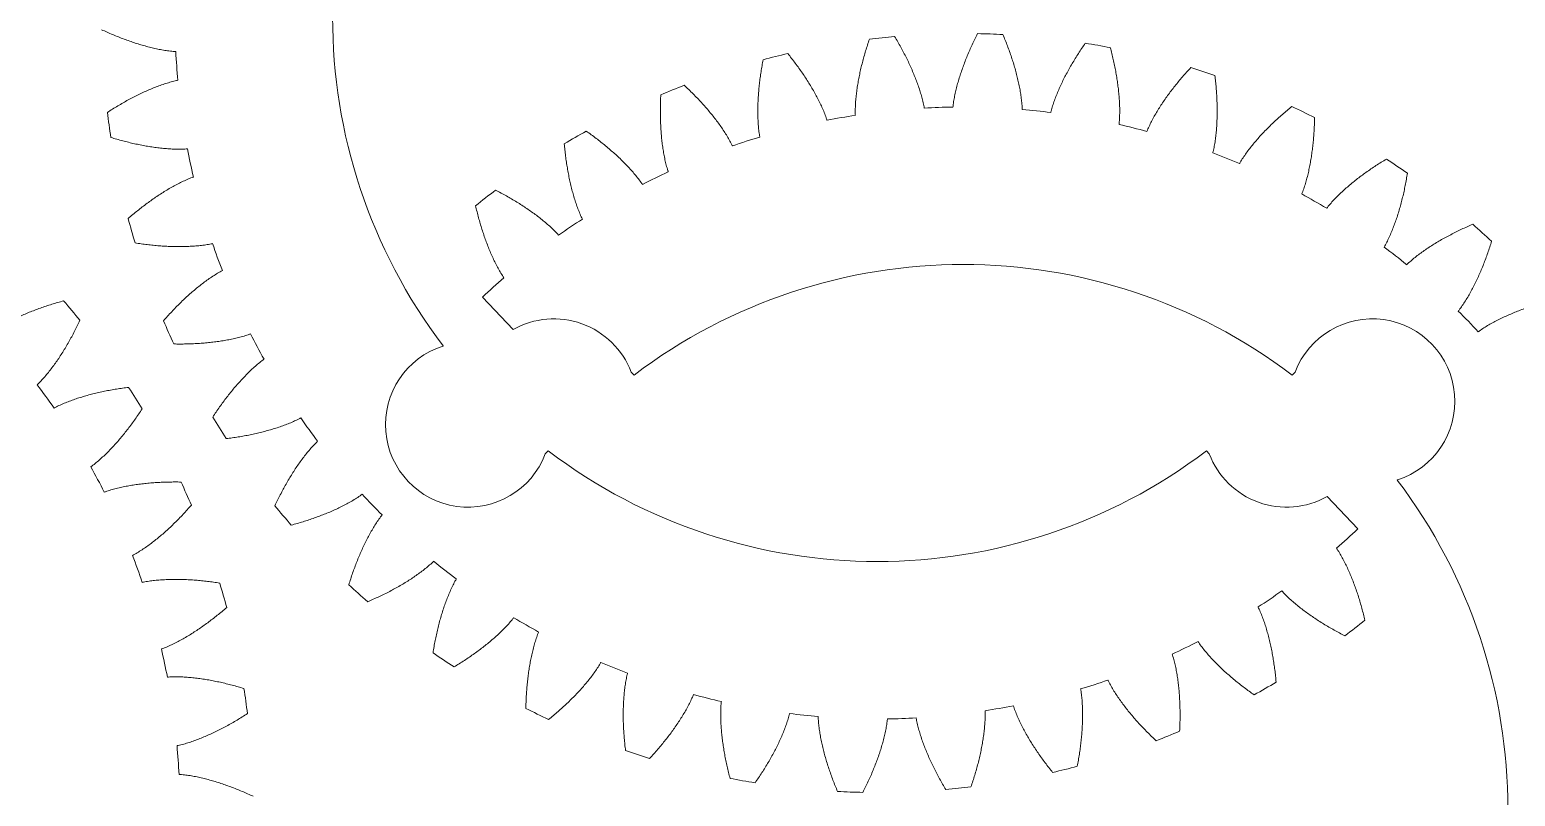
# Model space of a CAD drawing. Header units: millimetres. Extents: x 25 to 635, y 25 to 330.
# Drawn here: x 387.5 to 477.5, y 130.5 to 176.9 of the extents above; entities that cross this region are included whole.
import ezdxf

# ---------------------------------------------------------------- set-up
doc = ezdxf.new("R2010")
doc.units = ezdxf.units.MM
doc.header["$MEASUREMENT"] = 0
doc.layers.add('Single Set', color=7, linetype='Continuous', lineweight=0)

msp = doc.modelspace()

# ---------------------------------------------------------------- linework, layer by layer
at = {"layer": 'Single Set', "color": 1}
for p, q in [((414.962, 160.73), (416.816, 158.755)), ((412.568, 157.757), (412.576, 157.765)), ((423.96, 156.178), (424.14, 155.998)), ((464.01, 155.998), (464.19, 156.178)), ((418.94, 151.401), (418.76, 151.221)), ((458.99, 151.221), (458.81, 151.401)), ((470.382, 149.643), (470.374, 149.634)), ((467.988, 146.67), (466.134, 148.645))]:
    msp.add_line(p, q, dxfattribs=at)
for centre, radius, start, end in [((438.875, 177.7), 33, 142.83748, 217.16252), ((444.075, 129.7), 47, 95.0628, 96.9372), ((444.075, 129.7), 47, 87.0628, 88.9372), ((438.875, 177.7), 42.549, 182.82626, 185.17374), ((444.075, 129.7), 47, 79.0628, 80.9372), ((444.075, 129.7), 47, 103.0628, 104.9372), ((444.075, 129.7), 47, 71.0628, 72.9372), ((444.075, 129.7), 47, 111.0628, 112.9372), ((438.875, 177.7), 47, 187.0628, 188.9372), ((444.075, 129.7), 42.549, 90.82626, 93.17374), ((444.075, 129.7), 42.549, 82.82626, 85.17374), ((444.075, 129.7), 47, 63.0628, 64.9372), ((444.075, 129.7), 42.549, 98.82626, 101.17374), ((444.075, 129.7), 42.549, 74.82626, 77.17374), ((444.075, 129.7), 47, 119.0628, 120.9372), ((444.075, 129.7), 42.549, 106.82626, 109.17374), ((438.875, 177.7), 42.549, 190.82626, 193.17374), ((444.075, 129.7), 42.549, 66.82626, 69.17374), ((444.075, 129.7), 42.549, 114.82626, 117.17374), ((444.075, 129.7), 47, 55.0628, 56.9372), ((444.075, 129.7), 47, 127.0628, 128.9372), ((444.075, 129.7), 42.549, 58.82626, 61.17374), ((438.875, 177.7), 47, 195.0628, 196.9372), ((444.075, 129.7), 42.549, 122.82626, 125.17374), ((444.075, 129.7), 47, 47.0628, 48.9372), ((438.875, 177.7), 42.549, 198.82626, 201.17374), ((444.075, 129.7), 42.549, 50.82626, 53.17374), ((444.075, 129.7), 33, 52.83748, 127.16252), ((444.075, 129.7), 42.549, 130.82626, 133.17374), ((354.075, 129.7), 47, 39.0628, 40.9372), ((419.285, 154.407), 5, 20.74948, 119.59192), ((468.865, 154.407), 5, 287.65312, 159.25052), ((444.075, 129.7), 42.549, 42.82626, 45.17374), ((438.875, 177.7), 47, 203.0628, 204.9372), ((438.875, 177.7), 42.549, 206.82626, 209.17374), ((414.085, 152.993), 5, 107.65312, 339.25052), ((354.075, 129.7), 42.549, 34.82626, 37.17374), ((354.075, 129.7), 47, 31.0628, 32.9372), ((438.875, 177.7), 47, 211.0628, 212.9372), ((438.875, 177.7), 42.549, 214.82626, 217.17374), ((438.875, 177.7), 33, 232.83748, 307.16252), ((463.665, 152.993), 5, 200.74948, 299.59192), ((354.075, 129.7), 42.549, 26.82626, 29.17374), ((354.075, 129.7), 47, 23.0628, 24.9372), ((444.075, 129.7), 33, 322.83748, 37.16252), ((438.875, 177.7), 42.549, 222.82626, 225.17374), ((438.875, 177.7), 47, 219.0628, 220.9372), ((438.875, 177.7), 42.549, 310.82626, 313.17374), ((354.075, 129.7), 42.549, 18.82626, 21.17374), ((438.875, 177.7), 42.549, 230.82626, 233.17374), ((354.075, 129.7), 47, 15.0628, 16.9372), ((438.875, 177.7), 47, 227.0628, 228.9372), ((438.875, 177.7), 42.549, 302.82626, 305.17374), ((438.875, 177.7), 42.549, 238.82626, 241.17374), ((438.875, 177.7), 47, 307.0628, 308.9372), ((438.875, 177.7), 42.549, 294.82626, 297.17374), ((354.075, 129.7), 42.549, 10.82626, 13.17374), ((438.875, 177.7), 47, 235.0628, 236.9372), ((438.875, 177.7), 42.549, 246.82626, 249.17374), ((354.075, 129.7), 47, 7.0628, 8.9372), ((438.875, 177.7), 42.549, 286.82626, 289.17374), ((438.875, 177.7), 47, 299.0628, 300.9372), ((438.875, 177.7), 42.549, 254.82626, 257.17374), ((438.875, 177.7), 42.549, 278.82626, 281.17374), ((438.875, 177.7), 47, 243.0628, 244.9372), ((438.875, 177.7), 42.549, 262.82626, 265.17374), ((438.875, 177.7), 42.549, 270.82626, 273.17374), ((438.875, 177.7), 47, 291.0628, 292.9372), ((354.075, 129.7), 42.549, 2.82626, 5.17374), ((438.875, 177.7), 47, 251.0628, 252.9372), ((438.875, 177.7), 47, 259.0628, 260.9372), ((438.875, 177.7), 47, 283.0628, 284.9372), ((438.875, 177.7), 47, 267.0628, 268.9372), ((438.875, 177.7), 47, 275.0628, 276.9372)]:
    msp.add_arc(centre, radius, start, end, dxfattribs=at)
for points, knots in [([(391.881, 176.931), (391.994, 176.879), (392.219, 176.776), (392.559, 176.63), (392.9, 176.491), (393.24, 176.359), (393.581, 176.236), (393.922, 176.122), (394.262, 176.016), (394.603, 175.919), (394.944, 175.832), (395.284, 175.756), (395.624, 175.691), (395.964, 175.64), (396.215, 175.611), (396.353, 175.603), (396.378, 175.602)], [0, 0, 0, 0, 0.037289, 0.0743099, 0.1110627, 0.1475473, 0.1837637, 0.219712, 0.2553921, 0.290804, 0.3259477, 0.360823, 0.3954298, 0.4297679, 0.4638364, 0.471245, 0.471245, 0.471245, 0.471245]), ([(441.719, 172.184), (441.715, 172.208), (441.694, 172.345), (441.638, 172.592), (441.552, 172.924), (441.452, 173.255), (441.34, 173.586), (441.218, 173.915), (441.086, 174.244), (440.946, 174.572), (440.796, 174.899), (440.638, 175.225), (440.472, 175.55), (440.298, 175.874), (440.117, 176.196), (439.991, 176.41), (439.927, 176.517)], [0, 0, 0, 0, 0.0074086, 0.041477, 0.0758152, 0.110422, 0.1452973, 0.180441, 0.2158529, 0.251533, 0.2874812, 0.3236977, 0.3601823, 0.3969351, 0.433956, 0.471245, 0.471245, 0.471245, 0.471245]), ([(444.947, 176.692), (444.891, 176.581), (444.78, 176.359), (444.622, 176.025), (444.471, 175.689), (444.328, 175.354), (444.193, 175.018), (444.067, 174.681), (443.949, 174.344), (443.841, 174.007), (443.742, 173.67), (443.654, 173.332), (443.577, 172.995), (443.514, 172.657), (443.476, 172.407), (443.464, 172.269), (443.461, 172.245)], [0, 0, 0, 0, 0.037289, 0.0743099, 0.1110627, 0.1475473, 0.1837637, 0.219712, 0.2553921, 0.290804, 0.3259477, 0.360823, 0.3954298, 0.4297679, 0.4638364, 0.471245, 0.471245, 0.471245, 0.471245]), ([(447.655, 172.098), (447.654, 172.123), (447.652, 172.261), (447.631, 172.513), (447.592, 172.854), (447.539, 173.196), (447.475, 173.539), (447.4, 173.883), (447.315, 174.227), (447.221, 174.571), (447.118, 174.915), (447.007, 175.26), (446.888, 175.605), (446.761, 175.95), (446.627, 176.295), (446.531, 176.523), (446.483, 176.638)], [0, 0, 0, 0, 0.0074086, 0.041477, 0.0758152, 0.110422, 0.1452973, 0.180441, 0.2158529, 0.251533, 0.2874812, 0.3236977, 0.3601823, 0.3969351, 0.433956, 0.471245, 0.471245, 0.471245, 0.471245]), ([(438.398, 176.356), (438.359, 176.238), (438.279, 176.003), (438.169, 175.65), (438.067, 175.297), (437.972, 174.945), (437.885, 174.593), (437.807, 174.242), (437.737, 173.892), (437.676, 173.543), (437.626, 173.195), (437.585, 172.849), (437.556, 172.504), (437.541, 172.161), (437.538, 171.908), (437.545, 171.77), (437.546, 171.745)], [0, 0, 0, 0, 0.037289, 0.0743099, 0.1110627, 0.1475473, 0.1837637, 0.219712, 0.2553921, 0.290804, 0.3259477, 0.360823, 0.3954298, 0.4297679, 0.4638364, 0.471245, 0.471245, 0.471245, 0.471245]), ([(451.478, 176.113), (451.408, 176.011), (451.267, 175.807), (451.064, 175.498), (450.868, 175.187), (450.679, 174.874), (450.499, 174.56), (450.327, 174.244), (450.163, 173.927), (450.009, 173.608), (449.864, 173.288), (449.73, 172.966), (449.607, 172.643), (449.498, 172.317), (449.425, 172.075), (449.394, 171.94), (449.388, 171.916)], [0, 0, 0, 0, 0.037289, 0.0743099, 0.1110627, 0.1475473, 0.1837637, 0.219712, 0.2553921, 0.290804, 0.3259477, 0.360823, 0.3954298, 0.4297679, 0.4638364, 0.471245, 0.471245, 0.471245, 0.471245]), ([(453.521, 171.187), (453.524, 171.212), (453.54, 171.349), (453.555, 171.602), (453.564, 171.945), (453.559, 172.291), (453.543, 172.64), (453.516, 172.99), (453.48, 173.342), (453.435, 173.696), (453.382, 174.052), (453.32, 174.409), (453.249, 174.767), (453.172, 175.126), (453.086, 175.486), (453.024, 175.726), (452.992, 175.846)], [0, 0, 0, 0, 0.0074086, 0.041477, 0.0758152, 0.110422, 0.1452973, 0.180441, 0.2158529, 0.251533, 0.2874812, 0.3236977, 0.3601823, 0.3969351, 0.433956, 0.471245, 0.471245, 0.471245, 0.471245]), ([(431.96, 175.112), (431.937, 174.99), (431.892, 174.746), (431.832, 174.381), (431.779, 174.017), (431.734, 173.655), (431.697, 173.295), (431.668, 172.936), (431.648, 172.58), (431.637, 172.226), (431.635, 171.874), (431.643, 171.526), (431.662, 171.18), (431.695, 170.838), (431.727, 170.587), (431.754, 170.452), (431.758, 170.427)], [0, 0, 0, 0, 0.037289, 0.0743099, 0.1110627, 0.1475473, 0.1837637, 0.219712, 0.2553921, 0.290804, 0.3259477, 0.360823, 0.3954298, 0.4297679, 0.4638364, 0.471245, 0.471245, 0.471245, 0.471245]), ([(435.83, 171.443), (435.822, 171.466), (435.782, 171.598), (435.693, 171.835), (435.561, 172.152), (435.415, 172.466), (435.259, 172.778), (435.092, 173.088), (434.916, 173.395), (434.731, 173.7), (434.537, 174.003), (434.336, 174.303), (434.126, 174.602), (433.909, 174.899), (433.684, 175.193), (433.53, 175.387), (433.452, 175.484)], [0, 0, 0, 0, 0.0074086, 0.041477, 0.0758152, 0.110422, 0.1452973, 0.180441, 0.2158529, 0.251533, 0.2874812, 0.3236977, 0.3601823, 0.3969351, 0.433956, 0.471245, 0.471245, 0.471245, 0.471245]), ([(457.866, 174.631), (457.781, 174.54), (457.614, 174.357), (457.369, 174.079), (457.132, 173.799), (456.902, 173.515), (456.68, 173.229), (456.465, 172.941), (456.259, 172.649), (456.062, 172.355), (455.874, 172.058), (455.697, 171.758), (455.53, 171.455), (455.376, 171.148), (455.271, 170.918), (455.221, 170.789), (455.212, 170.766)], [0, 0, 0, 0, 0.037289, 0.0743099, 0.1110627, 0.1475473, 0.1837637, 0.219712, 0.2553921, 0.290804, 0.3259477, 0.360823, 0.3954298, 0.4297679, 0.4638364, 0.471245, 0.471245, 0.471245, 0.471245]), ([(396.499, 173.863), (396.475, 173.858), (396.339, 173.832), (396.094, 173.768), (395.765, 173.67), (395.438, 173.558), (395.111, 173.435), (394.786, 173.302), (394.462, 173.159), (394.139, 173.006), (393.818, 172.845), (393.498, 172.676), (393.179, 172.499), (392.861, 172.314), (392.545, 172.122), (392.336, 171.988), (392.232, 171.921)], [0, 0, 0, 0, 0.0074086, 0.041477, 0.0758152, 0.110422, 0.1452973, 0.180441, 0.2158529, 0.251533, 0.2874812, 0.3236977, 0.3601823, 0.3969351, 0.433956, 0.471245, 0.471245, 0.471245, 0.471245]), ([(459.203, 169.469), (459.209, 169.493), (459.245, 169.626), (459.294, 169.875), (459.351, 170.213), (459.394, 170.557), (459.427, 170.904), (459.449, 171.255), (459.463, 171.609), (459.467, 171.965), (459.464, 172.325), (459.452, 172.687), (459.432, 173.051), (459.405, 173.418), (459.371, 173.787), (459.342, 174.033), (459.328, 174.156)], [0, 0, 0, 0, 0.0074086, 0.041477, 0.0758152, 0.110422, 0.1452973, 0.180441, 0.2158529, 0.251533, 0.2874812, 0.3236977, 0.3601823, 0.3969351, 0.433956, 0.471245, 0.471245, 0.471245, 0.471245]), ([(425.758, 172.984), (425.752, 172.86), (425.741, 172.612), (425.733, 172.242), (425.731, 171.874), (425.737, 171.51), (425.751, 171.148), (425.772, 170.789), (425.801, 170.433), (425.839, 170.081), (425.886, 169.733), (425.943, 169.389), (426.01, 169.049), (426.09, 168.715), (426.157, 168.471), (426.202, 168.34), (426.21, 168.317)], [0, 0, 0, 0, 0.037289, 0.0743099, 0.1110627, 0.1475473, 0.1837637, 0.219712, 0.2553921, 0.290804, 0.3259477, 0.360823, 0.3954298, 0.4297679, 0.4638364, 0.471245, 0.471245, 0.471245, 0.471245]), ([(430.1, 169.889), (430.09, 169.911), (430.031, 170.036), (429.91, 170.258), (429.735, 170.554), (429.548, 170.845), (429.35, 171.132), (429.141, 171.415), (428.924, 171.695), (428.698, 171.971), (428.464, 172.244), (428.223, 172.514), (427.974, 172.78), (427.717, 173.044), (427.454, 173.304), (427.274, 173.474), (427.184, 173.56)], [0, 0, 0, 0, 0.0074086, 0.041477, 0.0758152, 0.110422, 0.1452973, 0.180441, 0.2158529, 0.251533, 0.2874812, 0.3236977, 0.3601823, 0.3969351, 0.433956, 0.471245, 0.471245, 0.471245, 0.471245]), ([(463.985, 172.275), (463.889, 172.196), (463.697, 172.039), (463.416, 171.797), (463.142, 171.552), (462.875, 171.304), (462.615, 171.052), (462.363, 170.796), (462.118, 170.536), (461.882, 170.272), (461.655, 170.004), (461.437, 169.731), (461.229, 169.454), (461.035, 169.171), (460.898, 168.959), (460.831, 168.838), (460.819, 168.816)], [0, 0, 0, 0, 0.037289, 0.0743099, 0.1110627, 0.1475473, 0.1837637, 0.219712, 0.2553921, 0.290804, 0.3259477, 0.360823, 0.3954298, 0.4297679, 0.4638364, 0.471245, 0.471245, 0.471245, 0.471245]), ([(464.59, 166.977), (464.6, 166.999), (464.654, 167.127), (464.738, 167.365), (464.841, 167.693), (464.931, 168.027), (465.012, 168.366), (465.083, 168.711), (465.145, 169.059), (465.2, 169.412), (465.246, 169.768), (465.285, 170.129), (465.316, 170.492), (465.34, 170.859), (465.358, 171.229), (465.364, 171.476), (465.367, 171.601)], [0, 0, 0, 0, 0.0074086, 0.041477, 0.0758152, 0.110422, 0.1452973, 0.180441, 0.2158529, 0.251533, 0.2874812, 0.3236977, 0.3601823, 0.3969351, 0.433956, 0.471245, 0.471245, 0.471245, 0.471245]), ([(392.446, 170.398), (392.565, 170.363), (392.802, 170.292), (393.159, 170.194), (393.515, 170.104), (393.871, 170.021), (394.225, 169.947), (394.579, 169.881), (394.931, 169.823), (395.282, 169.775), (395.631, 169.737), (395.979, 169.708), (396.325, 169.691), (396.668, 169.688), (396.921, 169.694), (397.059, 169.706), (397.083, 169.708)], [0, 0, 0, 0, 0.037289, 0.0743099, 0.1110627, 0.1475473, 0.1837637, 0.219712, 0.2553921, 0.290804, 0.3259477, 0.360823, 0.3954298, 0.4297679, 0.4638364, 0.471245, 0.471245, 0.471245, 0.471245]), ([(424.643, 167.553), (424.63, 167.573), (424.554, 167.689), (424.403, 167.892), (424.189, 168.161), (423.963, 168.423), (423.727, 168.679), (423.481, 168.931), (423.227, 169.178), (422.965, 169.42), (422.695, 169.658), (422.418, 169.891), (422.135, 170.12), (421.844, 170.345), (421.547, 170.567), (421.345, 170.71), (421.244, 170.782)], [0, 0, 0, 0, 0.0074086, 0.041477, 0.0758152, 0.110422, 0.1452973, 0.180441, 0.2158529, 0.251533, 0.2874812, 0.3236977, 0.3601823, 0.3969351, 0.433956, 0.471245, 0.471245, 0.471245, 0.471245]), ([(419.912, 170.013), (419.924, 169.89), (419.947, 169.643), (419.99, 169.275), (420.04, 168.911), (420.097, 168.551), (420.16, 168.194), (420.232, 167.842), (420.31, 167.494), (420.397, 167.15), (420.492, 166.812), (420.596, 166.479), (420.71, 166.152), (420.835, 165.832), (420.935, 165.6), (420.998, 165.477), (421.009, 165.455)], [0, 0, 0, 0, 0.037289, 0.0743099, 0.1110627, 0.1475473, 0.1837637, 0.219712, 0.2553921, 0.290804, 0.3259477, 0.360823, 0.3954298, 0.4297679, 0.4638364, 0.471245, 0.471245, 0.471245, 0.471245]), ([(469.716, 169.089), (469.61, 169.025), (469.399, 168.896), (469.087, 168.696), (468.781, 168.491), (468.482, 168.282), (468.19, 168.069), (467.904, 167.85), (467.626, 167.627), (467.355, 167.399), (467.093, 167.165), (466.839, 166.925), (466.595, 166.68), (466.363, 166.427), (466.198, 166.235), (466.115, 166.125), (466.1, 166.105)], [0, 0, 0, 0, 0.037289, 0.0743099, 0.1110627, 0.1475473, 0.1837637, 0.219712, 0.2553921, 0.290804, 0.3259477, 0.360823, 0.3954298, 0.4297679, 0.4638364, 0.471245, 0.471245, 0.471245, 0.471245]), ([(397.446, 168.003), (397.422, 167.995), (397.291, 167.95), (397.058, 167.852), (396.746, 167.709), (396.437, 167.553), (396.131, 167.386), (395.827, 167.209), (395.526, 167.022), (395.228, 166.826), (394.932, 166.622), (394.639, 166.41), (394.347, 166.19), (394.059, 165.962), (393.772, 165.728), (393.584, 165.567), (393.49, 165.486)], [0, 0, 0, 0, 0.0074086, 0.041477, 0.0758152, 0.110422, 0.1452973, 0.180441, 0.2158529, 0.251533, 0.2874812, 0.3236977, 0.3601823, 0.3969351, 0.433956, 0.471245, 0.471245, 0.471245, 0.471245]), ([(469.579, 163.759), (469.591, 163.78), (469.662, 163.898), (469.779, 164.123), (469.926, 164.433), (470.062, 164.752), (470.189, 165.076), (470.308, 165.407), (470.418, 165.744), (470.521, 166.085), (470.616, 166.432), (470.705, 166.783), (470.787, 167.139), (470.862, 167.499), (470.93, 167.863), (470.971, 168.107), (470.991, 168.23)], [0, 0, 0, 0, 0.0074086, 0.041477, 0.0758152, 0.110422, 0.1452973, 0.180441, 0.2158529, 0.251533, 0.2874812, 0.3236977, 0.3601823, 0.3969351, 0.433956, 0.471245, 0.471245, 0.471245, 0.471245]), ([(419.564, 164.48), (419.548, 164.499), (419.457, 164.603), (419.279, 164.783), (419.03, 165.019), (418.769, 165.247), (418.5, 165.468), (418.222, 165.683), (417.936, 165.892), (417.642, 166.095), (417.342, 166.293), (417.036, 166.486), (416.723, 166.673), (416.404, 166.856), (416.079, 167.034), (415.859, 167.148), (415.749, 167.205)], [0, 0, 0, 0, 0.0074086, 0.041477, 0.0758152, 0.110422, 0.1452973, 0.180441, 0.2158529, 0.251533, 0.2874812, 0.3236977, 0.3601823, 0.3969351, 0.433956, 0.471245, 0.471245, 0.471245, 0.471245]), ([(414.537, 166.258), (414.566, 166.137), (414.623, 165.896), (414.717, 165.538), (414.817, 165.184), (414.923, 164.835), (415.036, 164.491), (415.155, 164.152), (415.282, 163.818), (415.415, 163.49), (415.557, 163.169), (415.706, 162.853), (415.864, 162.545), (416.033, 162.246), (416.164, 162.03), (416.244, 161.917), (416.258, 161.897)], [0, 0, 0, 0, 0.037289, 0.0743099, 0.1110627, 0.1475473, 0.1837637, 0.219712, 0.2553921, 0.290804, 0.3259477, 0.360823, 0.3954298, 0.4297679, 0.4638364, 0.471245, 0.471245, 0.471245, 0.471245]), ([(474.949, 165.137), (474.834, 165.088), (474.607, 164.99), (474.271, 164.835), (473.94, 164.675), (473.614, 164.51), (473.295, 164.339), (472.982, 164.163), (472.675, 163.98), (472.375, 163.792), (472.083, 163.597), (471.799, 163.395), (471.523, 163.186), (471.257, 162.968), (471.067, 162.801), (470.97, 162.703), (470.952, 162.685)], [0, 0, 0, 0, 0.037289, 0.0743099, 0.1110627, 0.1475473, 0.1837637, 0.219712, 0.2553921, 0.290804, 0.3259477, 0.360823, 0.3954298, 0.4297679, 0.4638364, 0.471245, 0.471245, 0.471245, 0.471245]), ([(393.914, 164.008), (394.037, 163.989), (394.281, 163.952), (394.649, 163.905), (395.014, 163.865), (395.377, 163.833), (395.739, 163.808), (396.098, 163.792), (396.455, 163.784), (396.809, 163.785), (397.16, 163.796), (397.508, 163.816), (397.853, 163.847), (398.194, 163.892), (398.443, 163.933), (398.578, 163.964), (398.602, 163.969)], [0, 0, 0, 0, 0.037289, 0.0743099, 0.1110627, 0.1475473, 0.1837637, 0.219712, 0.2553921, 0.290804, 0.3259477, 0.360823, 0.3954298, 0.4297679, 0.4638364, 0.471245, 0.471245, 0.471245, 0.471245]), ([(474.07, 159.878), (474.086, 159.897), (474.173, 160.005), (474.319, 160.211), (474.508, 160.497), (474.688, 160.794), (474.859, 161.098), (475.022, 161.409), (475.178, 161.727), (475.327, 162.051), (475.47, 162.381), (475.607, 162.716), (475.737, 163.057), (475.861, 163.403), (475.98, 163.754), (476.054, 163.99), (476.091, 164.109)], [0, 0, 0, 0, 0.0074086, 0.041477, 0.0758152, 0.110422, 0.1452973, 0.180441, 0.2158529, 0.251533, 0.2874812, 0.3236977, 0.3601823, 0.3969351, 0.433956, 0.471245, 0.471245, 0.471245, 0.471245]), ([(399.198, 162.331), (399.176, 162.32), (399.053, 162.257), (398.836, 162.128), (398.546, 161.943), (398.262, 161.746), (397.982, 161.537), (397.706, 161.32), (397.434, 161.093), (397.166, 160.857), (396.901, 160.614), (396.64, 160.363), (396.383, 160.105), (396.128, 159.839), (395.877, 159.567), (395.714, 159.381), (395.631, 159.288)], [0, 0, 0, 0, 0.0074086, 0.041477, 0.0758152, 0.110422, 0.1452973, 0.180441, 0.2158529, 0.251533, 0.2874812, 0.3236977, 0.3601823, 0.3969351, 0.433956, 0.471245, 0.471245, 0.471245, 0.471245]), ([(389.58, 160.496), (389.46, 160.463), (389.221, 160.397), (388.867, 160.291), (388.517, 160.179), (388.172, 160.06), (387.832, 159.936), (387.497, 159.804), (387.168, 159.666), (386.845, 159.521), (386.528, 159.369), (386.218, 159.209), (385.916, 159.04), (385.623, 158.861), (385.412, 158.722), (385.301, 158.639), (385.281, 158.624)], [0, 0, 0, 0, 0.037289, 0.0743099, 0.1110627, 0.1475473, 0.1837637, 0.219712, 0.2553921, 0.290804, 0.3259477, 0.360823, 0.3954298, 0.4297679, 0.4638364, 0.471245, 0.471245, 0.471245, 0.471245]), ([(479.58, 160.496), (479.46, 160.463), (479.221, 160.397), (478.867, 160.291), (478.517, 160.179), (478.172, 160.06), (477.832, 159.936), (477.497, 159.804), (477.168, 159.666), (476.845, 159.521), (476.528, 159.369), (476.218, 159.209), (475.916, 159.04), (475.623, 158.861), (475.412, 158.722), (475.301, 158.639), (475.281, 158.624)], [0, 0, 0, 0, 0.037289, 0.0743099, 0.1110627, 0.1475473, 0.1837637, 0.219712, 0.2553921, 0.290804, 0.3259477, 0.360823, 0.3954298, 0.4297679, 0.4638364, 0.471245, 0.471245, 0.471245, 0.471245]), ([(387.978, 155.41), (387.997, 155.426), (388.098, 155.521), (388.271, 155.705), (388.498, 155.962), (388.717, 156.231), (388.929, 156.508), (389.134, 156.793), (389.333, 157.086), (389.526, 157.386), (389.713, 157.693), (389.895, 158.007), (390.071, 158.326), (390.243, 158.651), (390.409, 158.982), (390.515, 159.206), (390.568, 159.318)], [0, 0, 0, 0, 0.0074086, 0.041477, 0.0758152, 0.110422, 0.1452973, 0.180441, 0.2158529, 0.251533, 0.2874812, 0.3236977, 0.3601823, 0.3969351, 0.433956, 0.471245, 0.471245, 0.471245, 0.471245]), ([(396.257, 157.884), (396.381, 157.882), (396.629, 157.879), (396.999, 157.884), (397.366, 157.895), (397.731, 157.914), (398.092, 157.94), (398.45, 157.974), (398.804, 158.016), (399.155, 158.066), (399.501, 158.125), (399.843, 158.194), (400.18, 158.273), (400.511, 158.364), (400.753, 158.44), (400.882, 158.489), (400.905, 158.498)], [0, 0, 0, 0, 0.037289, 0.0743099, 0.1110627, 0.1475473, 0.1837637, 0.219712, 0.2553921, 0.290804, 0.3259477, 0.360823, 0.3954298, 0.4297679, 0.4638364, 0.471245, 0.471245, 0.471245, 0.471245]), ([(401.723, 156.959), (401.703, 156.945), (401.59, 156.865), (401.392, 156.707), (401.132, 156.484), (400.878, 156.249), (400.629, 156.004), (400.387, 155.749), (400.149, 155.487), (399.916, 155.217), (399.688, 154.939), (399.464, 154.654), (399.245, 154.362), (399.03, 154.064), (398.819, 153.76), (398.683, 153.553), (398.615, 153.449)], [0, 0, 0, 0, 0.0074086, 0.041477, 0.0758152, 0.110422, 0.1452973, 0.180441, 0.2158529, 0.251533, 0.2874812, 0.3236977, 0.3601823, 0.3969351, 0.433956, 0.471245, 0.471245, 0.471245, 0.471245]), ([(393.521, 155.255), (393.397, 155.239), (393.152, 155.207), (392.786, 155.151), (392.423, 155.089), (392.065, 155.019), (391.711, 154.943), (391.361, 154.86), (391.016, 154.769), (390.676, 154.67), (390.341, 154.564), (390.012, 154.448), (389.689, 154.323), (389.374, 154.186), (389.146, 154.078), (389.025, 154.011), (389.003, 153.999)], [0, 0, 0, 0, 0.037289, 0.0743099, 0.1110627, 0.1475473, 0.1837637, 0.219712, 0.2553921, 0.290804, 0.3259477, 0.360823, 0.3954298, 0.4297679, 0.4638364, 0.471245, 0.471245, 0.471245, 0.471245]), ([(391.227, 150.441), (391.247, 150.455), (391.36, 150.534), (391.558, 150.693), (391.818, 150.916), (392.072, 151.151), (392.32, 151.396), (392.563, 151.65), (392.801, 151.913), (393.034, 152.183), (393.262, 152.461), (393.486, 152.746), (393.705, 153.038), (393.92, 153.336), (394.131, 153.64), (394.267, 153.847), (394.335, 153.951)], [0, 0, 0, 0, 0.0074086, 0.041477, 0.0758152, 0.110422, 0.1452973, 0.180441, 0.2158529, 0.251533, 0.2874812, 0.3236977, 0.3601823, 0.3969351, 0.433956, 0.471245, 0.471245, 0.471245, 0.471245]), ([(399.429, 152.145), (399.553, 152.161), (399.798, 152.193), (400.164, 152.249), (400.527, 152.311), (400.885, 152.38), (401.239, 152.456), (401.589, 152.54), (401.934, 152.631), (402.274, 152.729), (402.609, 152.836), (402.938, 152.952), (403.261, 153.077), (403.576, 153.213), (403.804, 153.322), (403.925, 153.389), (403.947, 153.4)], [0, 0, 0, 0, 0.037289, 0.0743099, 0.1110627, 0.1475473, 0.1837637, 0.219712, 0.2553921, 0.290804, 0.3259477, 0.360823, 0.3954298, 0.4297679, 0.4638364, 0.471245, 0.471245, 0.471245, 0.471245]), ([(404.972, 151.99), (404.953, 151.973), (404.852, 151.879), (404.679, 151.695), (404.452, 151.438), (404.233, 151.169), (404.021, 150.892), (403.816, 150.607), (403.617, 150.313), (403.424, 150.013), (403.237, 149.707), (403.055, 149.393), (402.879, 149.074), (402.707, 148.749), (402.541, 148.418), (402.435, 148.194), (402.382, 148.082)], [0, 0, 0, 0, 0.0074086, 0.041477, 0.0758152, 0.110422, 0.1452973, 0.180441, 0.2158529, 0.251533, 0.2874812, 0.3236977, 0.3601823, 0.3969351, 0.433956, 0.471245, 0.471245, 0.471245, 0.471245]), ([(396.693, 149.516), (396.569, 149.518), (396.321, 149.52), (395.951, 149.516), (395.584, 149.505), (395.219, 149.486), (394.858, 149.46), (394.5, 149.426), (394.146, 149.384), (393.795, 149.334), (393.449, 149.274), (393.107, 149.206), (392.77, 149.127), (392.439, 149.035), (392.197, 148.96), (392.068, 148.911), (392.045, 148.902)], [0, 0, 0, 0, 0.037289, 0.0743099, 0.1110627, 0.1475473, 0.1837637, 0.219712, 0.2553921, 0.290804, 0.3259477, 0.360823, 0.3954298, 0.4297679, 0.4638364, 0.471245, 0.471245, 0.471245, 0.471245]), ([(403.37, 146.904), (403.49, 146.937), (403.729, 147.003), (404.083, 147.109), (404.433, 147.221), (404.778, 147.34), (405.118, 147.464), (405.453, 147.595), (405.782, 147.733), (406.105, 147.878), (406.422, 148.031), (406.732, 148.191), (407.034, 148.36), (407.327, 148.539), (407.538, 148.678), (407.649, 148.761), (407.669, 148.776)], [0, 0, 0, 0, 0.037289, 0.0743099, 0.1110627, 0.1475473, 0.1837637, 0.219712, 0.2553921, 0.290804, 0.3259477, 0.360823, 0.3954298, 0.4297679, 0.4638364, 0.471245, 0.471245, 0.471245, 0.471245]), ([(393.752, 145.069), (393.774, 145.08), (393.897, 145.143), (394.114, 145.272), (394.404, 145.456), (394.688, 145.654), (394.968, 145.862), (395.244, 146.08), (395.516, 146.307), (395.784, 146.542), (396.049, 146.786), (396.31, 147.037), (396.567, 147.295), (396.822, 147.56), (397.073, 147.832), (397.236, 148.018), (397.319, 148.112)], [0, 0, 0, 0, 0.0074086, 0.041477, 0.0758152, 0.110422, 0.1452973, 0.180441, 0.2158529, 0.251533, 0.2874812, 0.3236977, 0.3601823, 0.3969351, 0.433956, 0.471245, 0.471245, 0.471245, 0.471245]), ([(408.88, 147.522), (408.864, 147.503), (408.777, 147.395), (408.631, 147.189), (408.442, 146.902), (408.262, 146.606), (408.091, 146.302), (407.928, 145.991), (407.772, 145.673), (407.622, 145.349), (407.48, 145.019), (407.343, 144.684), (407.213, 144.343), (407.089, 143.997), (406.97, 143.646), (406.896, 143.41), (406.859, 143.291)], [0, 0, 0, 0, 0.0074086, 0.041477, 0.0758152, 0.110422, 0.1452973, 0.180441, 0.2158529, 0.251533, 0.2874812, 0.3236977, 0.3601823, 0.3969351, 0.433956, 0.471245, 0.471245, 0.471245, 0.471245]), ([(468.413, 141.142), (468.384, 141.263), (468.327, 141.504), (468.233, 141.862), (468.133, 142.215), (468.027, 142.564), (467.914, 142.909), (467.795, 143.248), (467.668, 143.581), (467.535, 143.909), (467.393, 144.231), (467.244, 144.546), (467.086, 144.854), (466.917, 145.153), (466.786, 145.37), (466.706, 145.483), (466.692, 145.503)], [0, 0, 0, 0, 0.037289, 0.0743099, 0.1110627, 0.1475473, 0.1837637, 0.219712, 0.2553921, 0.290804, 0.3259477, 0.360823, 0.3954298, 0.4297679, 0.4638364, 0.471245, 0.471245, 0.471245, 0.471245]), ([(408.001, 142.262), (408.115, 142.312), (408.343, 142.41), (408.679, 142.565), (409.01, 142.724), (409.336, 142.89), (409.655, 143.06), (409.968, 143.237), (410.275, 143.419), (410.575, 143.608), (410.867, 143.803), (411.151, 144.005), (411.427, 144.214), (411.693, 144.432), (411.882, 144.599), (411.98, 144.697), (411.998, 144.714)], [0, 0, 0, 0, 0.037289, 0.0743099, 0.1110627, 0.1475473, 0.1837637, 0.219712, 0.2553921, 0.290804, 0.3259477, 0.360823, 0.3954298, 0.4297679, 0.4638364, 0.471245, 0.471245, 0.471245, 0.471245]), ([(399.036, 143.392), (398.913, 143.411), (398.669, 143.448), (398.301, 143.495), (397.936, 143.535), (397.572, 143.567), (397.211, 143.592), (396.852, 143.608), (396.495, 143.616), (396.141, 143.615), (395.79, 143.604), (395.442, 143.584), (395.097, 143.553), (394.756, 143.508), (394.507, 143.467), (394.372, 143.436), (394.348, 143.431)], [0, 0, 0, 0, 0.037289, 0.0743099, 0.1110627, 0.1475473, 0.1837637, 0.219712, 0.2553921, 0.290804, 0.3259477, 0.360823, 0.3954298, 0.4297679, 0.4638364, 0.471245, 0.471245, 0.471245, 0.471245]), ([(413.371, 143.641), (413.359, 143.62), (413.288, 143.501), (413.171, 143.277), (413.024, 142.967), (412.888, 142.648), (412.761, 142.323), (412.642, 141.993), (412.532, 141.656), (412.429, 141.314), (412.333, 140.968), (412.245, 140.617), (412.163, 140.261), (412.088, 139.901), (412.02, 139.537), (411.979, 139.293), (411.959, 139.17)], [0, 0, 0, 0, 0.0074086, 0.041477, 0.0758152, 0.110422, 0.1452973, 0.180441, 0.2158529, 0.251533, 0.2874812, 0.3236977, 0.3601823, 0.3969351, 0.433956, 0.471245, 0.471245, 0.471245, 0.471245]), ([(463.386, 142.92), (463.402, 142.901), (463.493, 142.797), (463.671, 142.617), (463.92, 142.381), (464.181, 142.153), (464.45, 141.932), (464.728, 141.717), (465.014, 141.508), (465.307, 141.305), (465.608, 141.107), (465.914, 140.914), (466.227, 140.726), (466.546, 140.544), (466.871, 140.366), (467.091, 140.252), (467.201, 140.195)], [0, 0, 0, 0, 0.0074086, 0.041477, 0.0758152, 0.110422, 0.1452973, 0.180441, 0.2158529, 0.251533, 0.2874812, 0.3236977, 0.3601823, 0.3969351, 0.433956, 0.471245, 0.471245, 0.471245, 0.471245]), ([(395.504, 139.397), (395.528, 139.405), (395.658, 139.45), (395.892, 139.548), (396.204, 139.69), (396.513, 139.847), (396.819, 140.014), (397.123, 140.191), (397.424, 140.378), (397.722, 140.574), (398.018, 140.778), (398.311, 140.99), (398.603, 141.21), (398.891, 141.437), (399.178, 141.672), (399.366, 141.833), (399.46, 141.914)], [0, 0, 0, 0, 0.0074086, 0.041477, 0.0758152, 0.110422, 0.1452973, 0.180441, 0.2158529, 0.251533, 0.2874812, 0.3236977, 0.3601823, 0.3969351, 0.433956, 0.471245, 0.471245, 0.471245, 0.471245]), ([(463.038, 137.387), (463.026, 137.51), (463.003, 137.757), (462.96, 138.125), (462.91, 138.489), (462.853, 138.849), (462.79, 139.206), (462.718, 139.558), (462.64, 139.906), (462.553, 140.25), (462.458, 140.588), (462.354, 140.921), (462.24, 141.248), (462.115, 141.568), (462.015, 141.8), (461.952, 141.923), (461.941, 141.945)], [0, 0, 0, 0, 0.037289, 0.0743099, 0.1110627, 0.1475473, 0.1837637, 0.219712, 0.2553921, 0.290804, 0.3259477, 0.360823, 0.3954298, 0.4297679, 0.4638364, 0.471245, 0.471245, 0.471245, 0.471245]), ([(413.234, 138.31), (413.34, 138.375), (413.551, 138.504), (413.863, 138.704), (414.169, 138.908), (414.468, 139.117), (414.76, 139.331), (415.046, 139.549), (415.324, 139.773), (415.595, 140.001), (415.857, 140.235), (416.111, 140.474), (416.355, 140.72), (416.587, 140.973), (416.752, 141.165), (416.835, 141.275), (416.85, 141.295)], [0, 0, 0, 0, 0.037289, 0.0743099, 0.1110627, 0.1475473, 0.1837637, 0.219712, 0.2553921, 0.290804, 0.3259477, 0.360823, 0.3954298, 0.4297679, 0.4638364, 0.471245, 0.471245, 0.471245, 0.471245]), ([(418.36, 140.423), (418.35, 140.4), (418.296, 140.273), (418.212, 140.034), (418.109, 139.707), (418.019, 139.373), (417.938, 139.033), (417.867, 138.689), (417.805, 138.341), (417.75, 137.988), (417.704, 137.631), (417.665, 137.271), (417.634, 136.908), (417.61, 136.541), (417.592, 136.171), (417.586, 135.923), (417.583, 135.799)], [0, 0, 0, 0, 0.0074086, 0.041477, 0.0758152, 0.110422, 0.1452973, 0.180441, 0.2158529, 0.251533, 0.2874812, 0.3236977, 0.3601823, 0.3969351, 0.433956, 0.471245, 0.471245, 0.471245, 0.471245]), ([(458.307, 139.847), (458.32, 139.826), (458.396, 139.71), (458.547, 139.508), (458.761, 139.239), (458.987, 138.977), (459.223, 138.721), (459.469, 138.469), (459.723, 138.222), (459.985, 137.98), (460.255, 137.742), (460.531, 137.509), (460.815, 137.279), (461.106, 137.054), (461.403, 136.833), (461.605, 136.69), (461.706, 136.618)], [0, 0, 0, 0, 0.0074086, 0.041477, 0.0758152, 0.110422, 0.1452973, 0.180441, 0.2158529, 0.251533, 0.2874812, 0.3236977, 0.3601823, 0.3969351, 0.433956, 0.471245, 0.471245, 0.471245, 0.471245]), ([(457.192, 134.416), (457.198, 134.54), (457.209, 134.788), (457.217, 135.158), (457.219, 135.525), (457.213, 135.89), (457.199, 136.252), (457.178, 136.611), (457.149, 136.967), (457.111, 137.319), (457.063, 137.667), (457.007, 138.011), (456.94, 138.351), (456.86, 138.685), (456.793, 138.929), (456.748, 139.06), (456.74, 139.083)], [0, 0, 0, 0, 0.037289, 0.0743099, 0.1110627, 0.1475473, 0.1837637, 0.219712, 0.2553921, 0.290804, 0.3259477, 0.360823, 0.3954298, 0.4297679, 0.4638364, 0.471245, 0.471245, 0.471245, 0.471245]), ([(400.504, 137.001), (400.385, 137.037), (400.148, 137.108), (399.791, 137.206), (399.435, 137.296), (399.079, 137.378), (398.725, 137.453), (398.371, 137.519), (398.019, 137.576), (397.668, 137.625), (397.319, 137.663), (396.971, 137.691), (396.625, 137.709), (396.282, 137.712), (396.029, 137.706), (395.891, 137.694), (395.867, 137.692)], [0, 0, 0, 0, 0.037289, 0.0743099, 0.1110627, 0.1475473, 0.1837637, 0.219712, 0.2553921, 0.290804, 0.3259477, 0.360823, 0.3954298, 0.4297679, 0.4638364, 0.471245, 0.471245, 0.471245, 0.471245]), ([(418.965, 135.125), (419.061, 135.204), (419.253, 135.361), (419.534, 135.603), (419.808, 135.847), (420.075, 136.096), (420.335, 136.348), (420.587, 136.604), (420.832, 136.864), (421.068, 137.128), (421.295, 137.396), (421.513, 137.668), (421.721, 137.946), (421.915, 138.228), (422.052, 138.441), (422.119, 138.562), (422.131, 138.584)], [0, 0, 0, 0, 0.037289, 0.0743099, 0.1110627, 0.1475473, 0.1837637, 0.219712, 0.2553921, 0.290804, 0.3259477, 0.360823, 0.3954298, 0.4297679, 0.4638364, 0.471245, 0.471245, 0.471245, 0.471245]), ([(423.747, 137.931), (423.741, 137.907), (423.705, 137.773), (423.655, 137.525), (423.599, 137.187), (423.556, 136.843), (423.523, 136.496), (423.501, 136.145), (423.487, 135.791), (423.483, 135.434), (423.486, 135.075), (423.498, 134.713), (423.518, 134.349), (423.545, 133.982), (423.579, 133.613), (423.608, 133.367), (423.622, 133.244)], [0, 0, 0, 0, 0.0074086, 0.041477, 0.0758152, 0.110422, 0.1452973, 0.180441, 0.2158529, 0.251533, 0.2874812, 0.3236977, 0.3601823, 0.3969351, 0.433956, 0.471245, 0.471245, 0.471245, 0.471245]), ([(450.99, 132.288), (451.013, 132.41), (451.058, 132.654), (451.118, 133.019), (451.171, 133.383), (451.216, 133.745), (451.253, 134.105), (451.281, 134.464), (451.302, 134.82), (451.313, 135.174), (451.315, 135.525), (451.307, 135.874), (451.288, 136.22), (451.255, 136.561), (451.223, 136.812), (451.196, 136.948), (451.192, 136.972)], [0, 0, 0, 0, 0.037289, 0.0743099, 0.1110627, 0.1475473, 0.1837637, 0.219712, 0.2553921, 0.290804, 0.3259477, 0.360823, 0.3954298, 0.4297679, 0.4638364, 0.471245, 0.471245, 0.471245, 0.471245]), ([(452.85, 137.511), (452.86, 137.489), (452.919, 137.363), (453.04, 137.141), (453.214, 136.846), (453.402, 136.555), (453.6, 136.268), (453.809, 135.985), (454.026, 135.705), (454.252, 135.429), (454.486, 135.156), (454.727, 134.886), (454.976, 134.619), (455.233, 134.356), (455.496, 134.096), (455.676, 133.925), (455.766, 133.84)], [0, 0, 0, 0, 0.0074086, 0.041477, 0.0758152, 0.110422, 0.1452973, 0.180441, 0.2158529, 0.251533, 0.2874812, 0.3236977, 0.3601823, 0.3969351, 0.433956, 0.471245, 0.471245, 0.471245, 0.471245]), ([(425.084, 132.769), (425.168, 132.86), (425.336, 133.042), (425.581, 133.321), (425.818, 133.601), (426.048, 133.884), (426.27, 134.17), (426.485, 134.459), (426.691, 134.75), (426.888, 135.045), (427.076, 135.342), (427.253, 135.642), (427.42, 135.945), (427.574, 136.252), (427.679, 136.482), (427.729, 136.611), (427.738, 136.634)], [0, 0, 0, 0, 0.037289, 0.0743099, 0.1110627, 0.1475473, 0.1837637, 0.219712, 0.2553921, 0.290804, 0.3259477, 0.360823, 0.3954298, 0.4297679, 0.4638364, 0.471245, 0.471245, 0.471245, 0.471245]), ([(429.429, 136.212), (429.426, 136.188), (429.41, 136.051), (429.395, 135.798), (429.386, 135.455), (429.391, 135.109), (429.407, 134.76), (429.434, 134.41), (429.47, 134.057), (429.515, 133.703), (429.568, 133.348), (429.63, 132.991), (429.7, 132.633), (429.778, 132.274), (429.864, 131.914), (429.926, 131.674), (429.958, 131.554)], [0, 0, 0, 0, 0.0074086, 0.041477, 0.0758152, 0.110422, 0.1452973, 0.180441, 0.2158529, 0.251533, 0.2874812, 0.3236977, 0.3601823, 0.3969351, 0.433956, 0.471245, 0.471245, 0.471245, 0.471245]), ([(447.12, 135.957), (447.128, 135.934), (447.168, 135.801), (447.257, 135.565), (447.389, 135.248), (447.535, 134.934), (447.691, 134.622), (447.858, 134.312), (448.034, 134.005), (448.219, 133.7), (448.413, 133.397), (448.614, 133.096), (448.824, 132.798), (449.041, 132.501), (449.266, 132.207), (449.42, 132.013), (449.498, 131.916)], [0, 0, 0, 0, 0.0074086, 0.041477, 0.0758152, 0.110422, 0.1452973, 0.180441, 0.2158529, 0.251533, 0.2874812, 0.3236977, 0.3601823, 0.3969351, 0.433956, 0.471245, 0.471245, 0.471245, 0.471245]), ([(396.451, 133.537), (396.475, 133.542), (396.611, 133.568), (396.855, 133.632), (397.185, 133.73), (397.512, 133.842), (397.839, 133.965), (398.164, 134.098), (398.488, 134.241), (398.811, 134.393), (399.132, 134.554), (399.452, 134.724), (399.771, 134.901), (400.089, 135.086), (400.405, 135.278), (400.614, 135.412), (400.718, 135.479)], [0, 0, 0, 0, 0.0074086, 0.041477, 0.0758152, 0.110422, 0.1452973, 0.180441, 0.2158529, 0.251533, 0.2874812, 0.3236977, 0.3601823, 0.3969351, 0.433956, 0.471245, 0.471245, 0.471245, 0.471245]), ([(431.472, 131.287), (431.542, 131.389), (431.683, 131.593), (431.886, 131.902), (432.082, 132.213), (432.271, 132.526), (432.451, 132.84), (432.623, 133.155), (432.787, 133.473), (432.941, 133.791), (433.086, 134.112), (433.22, 134.434), (433.343, 134.757), (433.452, 135.083), (433.525, 135.325), (433.556, 135.46), (433.562, 135.484)], [0, 0, 0, 0, 0.037289, 0.0743099, 0.1110627, 0.1475473, 0.1837637, 0.219712, 0.2553921, 0.290804, 0.3259477, 0.360823, 0.3954298, 0.4297679, 0.4638364, 0.471245, 0.471245, 0.471245, 0.471245]), ([(435.295, 135.302), (435.296, 135.277), (435.298, 135.139), (435.319, 134.887), (435.358, 134.545), (435.411, 134.203), (435.475, 133.861), (435.55, 133.517), (435.635, 133.173), (435.729, 132.829), (435.832, 132.484), (435.943, 132.14), (436.062, 131.795), (436.189, 131.45), (436.323, 131.105), (436.419, 130.876), (436.467, 130.762)], [0, 0, 0, 0, 0.0074086, 0.041477, 0.0758152, 0.110422, 0.1452973, 0.180441, 0.2158529, 0.251533, 0.2874812, 0.3236977, 0.3601823, 0.3969351, 0.433956, 0.471245, 0.471245, 0.471245, 0.471245]), ([(438.003, 130.708), (438.059, 130.819), (438.17, 131.04), (438.328, 131.375), (438.479, 131.71), (438.622, 132.046), (438.757, 132.382), (438.883, 132.719), (439.001, 133.056), (439.109, 133.393), (439.208, 133.73), (439.296, 134.068), (439.373, 134.405), (439.436, 134.743), (439.474, 134.993), (439.486, 135.131), (439.489, 135.155)], [0, 0, 0, 0, 0.037289, 0.0743099, 0.1110627, 0.1475473, 0.1837637, 0.219712, 0.2553921, 0.290804, 0.3259477, 0.360823, 0.3954298, 0.4297679, 0.4638364, 0.471245, 0.471245, 0.471245, 0.471245]), ([(441.231, 135.216), (441.235, 135.192), (441.256, 135.055), (441.312, 134.808), (441.398, 134.476), (441.498, 134.145), (441.61, 133.814), (441.732, 133.484), (441.864, 133.156), (442.004, 132.828), (442.154, 132.501), (442.312, 132.175), (442.478, 131.85), (442.652, 131.526), (442.833, 131.203), (442.959, 130.99), (443.023, 130.883)], [0, 0, 0, 0, 0.0074086, 0.041477, 0.0758152, 0.110422, 0.1452973, 0.180441, 0.2158529, 0.251533, 0.2874812, 0.3236977, 0.3601823, 0.3969351, 0.433956, 0.471245, 0.471245, 0.471245, 0.471245]), ([(444.552, 131.044), (444.591, 131.162), (444.671, 131.396), (444.781, 131.75), (444.883, 132.103), (444.978, 132.455), (445.065, 132.807), (445.143, 133.158), (445.213, 133.508), (445.274, 133.857), (445.324, 134.204), (445.365, 134.551), (445.394, 134.896), (445.409, 135.239), (445.412, 135.492), (445.405, 135.63), (445.404, 135.655)], [0, 0, 0, 0, 0.037289, 0.0743099, 0.1110627, 0.1475473, 0.1837637, 0.219712, 0.2553921, 0.290804, 0.3259477, 0.360823, 0.3954298, 0.4297679, 0.4638364, 0.471245, 0.471245, 0.471245, 0.471245]), ([(401.069, 130.469), (400.956, 130.52), (400.731, 130.624), (400.39, 130.77), (400.05, 130.909), (399.71, 131.04), (399.369, 131.163), (399.028, 131.278), (398.688, 131.384), (398.347, 131.481), (398.006, 131.567), (397.666, 131.644), (397.326, 131.709), (396.986, 131.76), (396.735, 131.789), (396.597, 131.797), (396.572, 131.798)], [0, 0, 0, 0, 0.037289, 0.0743099, 0.1110627, 0.1475473, 0.1837637, 0.219712, 0.2553921, 0.290804, 0.3259477, 0.360823, 0.3954298, 0.4297679, 0.4638364, 0.471245, 0.471245, 0.471245, 0.471245])]:
    msp.add_open_spline(points, degree=3, knots=knots, dxfattribs=at)

doc.saveas('drawing.dxf')
